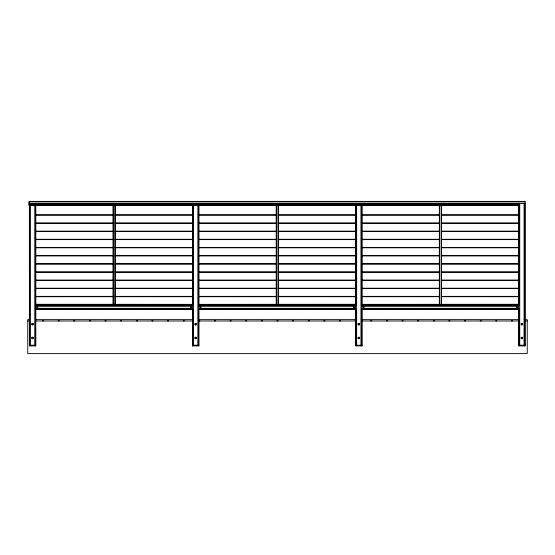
<?xml version="1.0" encoding="UTF-8"?>
<svg xmlns="http://www.w3.org/2000/svg" width="555" height="555" viewBox="0 0 555 555"><rect width="100%" height="100%" fill="white"/><g stroke="black" fill="none" stroke-linecap="round" stroke-linejoin="round"><path stroke-width="0.83" d="M191.142 307.248L190.795 307.394M353.812 307.075C355.089 307.317 353.036 307.366 354.229 307.026M517.163 306.957L517.225 307.421L516.955 307.026M37.601 307.026L37.102 307.248L37.525 307.075M200.334 307.075L200.737 307.31M37.206 306.783L37.206 307.595L37.913 307.192L37.678 306.783M190.733 306.783L190.733 307.595L191.44 307.192L191.204 306.783M200.306 306.783L200.306 307.595L201.014 307.192L200.778 306.783M353.833 306.783L353.833 307.595L354.305 307.595L354.305 306.783M363.414 306.783L363.414 307.595L363.879 307.595L363.879 306.783M516.941 306.783L516.941 307.595L517.642 307.192L517.406 306.783M37.636 307.31L37.206 307.394M190.712 307.075L191.184 307.13M200.223 307.075L200.771 307.192L200.223 307.31M363.365 307.026L363.802 307.359M37.157 307.026L37.636 307.075M190.844 306.991L190.844 307.394M200.265 307.026L200.702 307.026M29.027 201.895L525.127 201.895M524.739 203.345L525.106 203.345M29.027 203.512L525.127 203.512M518.668 204.219L29.027 204.219L518.668 204.296M29.366 204.906L518.668 204.906M29.366 205.045L518.668 205.045M518.668 205.128L29.027 205.128L29.027 201.403L525.127 201.389L525.127 345.883M29.027 205.211L518.668 205.211M35.818 214.82L113.123 214.82M115.162 214.82L192.467 214.82M198.919 214.82L276.224 214.82M278.263 214.82L355.568 214.82M362.026 214.82L439.331 214.82M441.364 214.82L518.668 214.82M35.818 215.16L113.123 215.16M115.162 215.16L192.467 215.16M198.919 215.16L276.224 215.16M278.263 215.16L355.568 215.16M362.026 215.16L439.331 215.16M441.364 215.16L518.668 215.16M35.818 222.971L113.123 222.971M115.162 222.971L192.467 222.971M198.919 222.971L276.224 222.971M278.263 222.971L355.568 222.971M362.026 222.971L439.331 222.971M441.364 222.971L518.668 222.971M35.818 223.311L113.123 223.311M115.162 223.311L192.467 223.311M198.919 223.311L276.224 223.311M278.263 223.311L355.568 223.311M362.026 223.311L439.331 223.311M441.364 223.311L518.668 223.311M35.818 231.13L113.123 231.13M115.162 231.13L192.467 231.13M198.919 231.13L276.224 231.13M278.263 231.13L355.568 231.13M362.026 231.13L439.331 231.13M441.364 231.13L518.668 231.13M35.818 231.47L113.123 231.47M115.162 231.47L192.467 231.47M198.919 231.47L276.224 231.47M278.263 231.47L355.568 231.47M362.026 231.47L439.331 231.47M441.364 231.47L518.668 231.47M35.818 239.281L113.123 239.281M115.162 239.281L192.467 239.281M198.919 239.281L276.224 239.281M278.263 239.281L355.568 239.281M362.026 239.281L439.331 239.281M441.364 239.281L518.668 239.281M35.818 239.621L113.123 239.621M115.162 239.621L192.467 239.621M198.919 239.621L276.224 239.621M278.263 239.621L355.568 239.621M362.026 239.621L439.331 239.621M441.364 239.621L518.668 239.621M35.818 247.44L113.123 247.44M115.162 247.44L192.467 247.44M198.919 247.44L276.224 247.44M278.263 247.44L355.568 247.44M362.026 247.44L439.331 247.44M441.364 247.44L518.668 247.44M35.818 247.78L113.123 247.78M115.162 247.78L192.467 247.78M198.919 247.78L276.224 247.78M278.263 247.78L355.568 247.78M362.026 247.78L439.331 247.78M441.364 247.78L518.668 247.78M35.818 255.591L113.123 255.591M115.162 255.591L192.467 255.591M198.919 255.591L276.224 255.591M278.263 255.591L355.568 255.591M362.026 255.591L439.331 255.591M441.364 255.591L518.668 255.591M35.818 255.931L113.123 255.931M115.162 255.931L192.467 255.931M198.919 255.931L276.224 255.931M278.263 255.931L355.568 255.931M362.026 255.931L439.331 255.931M441.364 255.931L518.668 255.931M35.818 263.75L113.123 263.75M115.162 263.75L192.467 263.75M198.919 263.75L276.224 263.75M278.263 263.75L355.568 263.75M362.026 263.75L439.331 263.75M441.364 263.75L518.668 263.75M35.818 264.09L113.123 264.09M115.162 264.09L192.467 264.09M198.919 264.09L276.224 264.09M278.263 264.09L355.568 264.09M362.026 264.09L439.331 264.09M441.364 264.09L518.668 264.09M35.818 271.901L113.123 271.901M115.162 271.901L192.467 271.901M198.919 271.901L276.224 271.901M278.263 271.901L355.568 271.901M362.026 271.901L439.331 271.901M441.364 271.901L518.668 271.901M35.818 272.241L113.123 272.241M115.162 272.241L192.467 272.241M198.919 272.241L276.224 272.241M278.263 272.241L355.568 272.241M362.026 272.241L439.331 272.241M441.364 272.241L518.668 272.241M35.818 280.06L113.123 280.06M115.162 280.06L192.467 280.06M198.919 280.06L276.224 280.06M278.263 280.06L355.568 280.06M362.026 280.06L439.331 280.06M441.364 280.06L518.668 280.06M35.818 280.4L113.123 280.4M115.162 280.4L192.467 280.4M198.919 280.4L276.224 280.4M278.263 280.4L355.568 280.4M362.026 280.4L439.331 280.4M441.364 280.4L518.668 280.4M35.818 288.212L113.123 288.212M115.162 288.212L192.467 288.212M198.919 288.212L276.224 288.212M278.263 288.212L355.568 288.212M362.026 288.212L439.331 288.212M441.364 288.212L518.668 288.212M35.818 288.551L113.123 288.551M115.162 288.551L192.467 288.551M198.919 288.551L276.224 288.551M278.263 288.551L355.568 288.551M362.026 288.551L439.331 288.551M441.364 288.551L518.668 288.551M35.818 296.37L113.123 296.37M115.162 296.37L192.467 296.37M198.919 296.37L276.224 296.37M278.263 296.37L355.568 296.37M362.026 296.37L439.331 296.37M441.364 296.37L518.668 296.37M35.818 296.71L113.123 296.71M115.162 296.71L192.467 296.71M198.919 296.71L276.224 296.71M278.263 296.71L355.568 296.71M362.026 296.71L439.331 296.71M441.364 296.71L518.668 296.71M35.818 304.286L192.467 304.348M198.919 304.348L355.568 304.286M362.026 304.348L518.668 304.286M35.818 305.167L192.467 305.167M198.919 305.167L355.568 305.167M362.026 305.167L518.668 305.167M35.818 305.236L192.467 305.236M198.919 305.236L355.568 305.236M362.026 305.236L518.668 305.236M35.818 305.375L192.467 305.375M198.919 305.375L355.568 305.375M362.026 305.375L518.668 305.375M35.818 306.686L192.467 306.686M198.919 306.686L355.568 306.686M362.026 306.686L518.668 306.686M35.818 308.941L192.467 308.941M198.919 308.941L355.568 308.941M362.026 308.941L518.668 308.941M35.818 309.073L192.467 309.073M198.919 309.073L355.568 309.073M362.026 309.073L518.668 309.073M35.818 309.163L192.467 309.149M198.919 309.163L355.568 309.149M362.026 309.163L518.668 309.163M35.818 309.239L192.467 309.239M198.919 309.239L355.568 309.239M362.026 309.239L518.668 309.239M29.408 319.631L27.75 319.631L27.75 353.611L527.25 353.611L527.25 319.631L524.759 319.631M36.054 319.631L42.7 319.631L42.7 320.991M193.196 319.631L184.059 319.631L184.059 320.991M361.804 319.631L370.941 319.631L370.941 320.991M518.946 319.631L512.3 319.631L512.3 320.991M27.75 320.991L29.484 320.991M35.555 320.991L193.196 320.991M198.586 320.991L356.414 320.991M361.617 320.991L519.445 320.991M524.648 320.991L527.25 320.991M29.38 345.203L35.804 345.203M192.481 345.203L198.905 345.203M355.588 345.203L362.006 345.203M518.689 345.203L525.106 345.203M192.738 345.626L198.648 345.626L198.669 308.871M524.85 345.626L518.946 345.626L518.925 308.871M192.481 345.883L198.905 345.883L198.919 205.073M362.006 345.883L355.588 345.883L355.568 203.172M525.106 345.883L518.689 345.883L518.668 203.172M524.87 203.345L524.87 345.626M524.614 345.203L524.614 345.883M524.059 203.345L524.059 345.203M519.737 203.345L519.737 345.203M519.182 345.203L519.182 345.883M518.925 205.073L518.925 305.416M511.62 320.991L511.62 319.631L496.669 319.631L496.669 320.991M495.99 320.991L495.99 319.631L481.039 319.631L481.039 320.991M480.359 320.991L480.359 319.631L465.409 319.631L465.409 320.991M464.729 320.991L464.729 319.631L449.779 319.631L449.779 320.991M449.099 320.991L449.099 319.631L434.149 319.631L434.149 320.991M441.364 205.066L441.364 304.098M441.197 205.066L441.197 304.098M439.609 205.066L439.609 304.098M439.498 205.066L439.498 304.098M439.331 205.066L439.331 304.098M433.469 320.991L433.469 319.631L418.519 319.631L418.519 320.991M417.839 320.991L417.839 319.631L402.881 319.631L402.881 320.991M402.208 320.991L402.208 319.631L387.251 319.631L387.251 320.991M386.571 320.991L386.571 319.631L371.621 319.631L371.621 320.991M362.026 205.073L362.026 345.883M361.77 205.073L361.77 305.416M361.77 308.871L361.77 345.626L355.845 345.626L355.824 308.871M361.513 345.203L361.513 345.883M360.958 205.073L360.958 345.203M356.636 205.073L356.636 345.203M356.088 345.626L356.088 345.203L356.081 345.883M355.991 319.631L355.991 320.991M355.824 205.073L355.824 305.416M355.311 320.991L355.311 319.631L340.361 319.631L340.361 320.991M339.681 320.991L339.681 319.631L324.731 319.631L324.731 320.991M324.051 320.991L324.051 319.631L309.1 319.631L309.1 320.991M308.42 320.991L308.42 319.631L293.47 319.631L293.47 320.991M292.79 320.991L292.79 319.631L277.84 319.631L277.84 320.991M278.263 205.066L278.263 304.098M278.097 205.066L278.097 304.098M277.16 320.991L277.16 319.631L262.21 319.631L262.21 320.991M276.501 205.066L276.501 304.098M276.397 205.066L276.397 304.098M276.224 205.066L276.224 304.098M261.53 320.991L261.53 319.631L246.58 319.631L246.58 320.991M245.9 320.991L245.9 319.631L230.949 319.631L230.949 320.991M230.269 320.991L230.269 319.631L215.319 319.631L215.319 320.991M214.639 320.991L214.639 319.631L199.689 319.631L199.689 320.991M199.009 319.631L199.009 320.991M198.669 205.073L198.669 305.416M198.412 345.203L198.412 345.883M197.851 205.073L197.851 345.203M193.535 205.073L193.535 345.203M192.974 345.203L192.974 345.883M192.724 205.073L192.724 305.416M192.724 308.871L192.724 345.626M192.467 203.172L192.467 345.883M183.379 320.991L183.379 319.631L168.429 319.631L168.429 320.991M167.749 320.991L167.749 319.631L152.792 319.631L152.792 320.991M152.119 320.991L152.119 319.631L137.161 319.631L137.161 320.991M136.481 320.991L136.481 319.631L121.531 319.631L121.531 320.991M120.851 320.991L120.851 319.631L105.901 319.631L105.901 320.991M115.162 205.066L115.162 304.098M114.996 205.066L114.996 304.098M113.4 205.066L113.4 304.098M113.296 205.066L113.296 304.098M113.123 205.066L113.123 304.098M105.221 320.991L105.221 319.631L90.271 319.631L90.271 320.991M89.591 320.991L89.591 319.631L74.641 319.631L74.641 320.991M73.961 320.991L73.961 319.631L59.01 319.631L59.01 320.991M58.33 320.991L58.33 319.631L43.38 319.631L43.38 320.991M35.818 205.073L35.818 345.883L29.38 345.883L29.366 201.403M35.569 205.073L35.569 345.626L29.637 345.626L29.616 205.073M35.312 345.203L35.312 345.883M34.75 205.073L34.75 345.203M30.435 205.073L30.435 345.203M29.873 345.203L29.873 345.883M32.01 324.009C32.745 326.312 33.799 322.393 32.01 324.009M32.01 337.815C32.745 340.118 33.799 336.191 32.01 337.815M195.11 324.009C195.853 326.312 196.9 322.393 195.11 324.009M195.11 337.815C195.853 340.118 196.9 336.191 195.11 337.815M358.218 324.009C358.953 326.312 360.001 322.393 358.218 324.009M358.218 337.815C358.953 340.118 360.001 336.191 358.218 337.815M521.318 324.009C522.054 326.312 523.101 322.393 521.318 324.009M521.318 337.815C522.054 340.118 523.101 336.191 521.318 337.815M521.492 338.675A0.819 0.819 0 0 0 522.713 337.974A0.819 0.819 0 0 0 521.492 337.267A0.819 0.819 0 0 0 521.492 338.675M521.492 324.876A0.819 0.819 0 0 0 522.713 324.169A0.819 0.819 0 0 0 521.492 323.461A0.819 0.819 0 0 0 521.492 324.876M32.017 338.55A0.819 0.819 0 0 0 33.383 338.182A0.819 0.819 0 0 0 32.384 337.183A0.819 0.819 0 0 0 32.017 338.55M32.017 324.744A0.819 0.819 0 0 0 33.383 324.377A0.819 0.819 0 0 0 32.384 323.378A0.819 0.819 0 0 0 32.017 324.744M195.284 338.675A0.819 0.819 0 0 0 196.512 337.974A0.819 0.819 0 0 0 195.284 337.267A0.819 0.819 0 0 0 195.284 338.675M195.284 324.876A0.819 0.819 0 0 0 196.512 324.169A0.819 0.819 0 0 0 195.284 323.461A0.819 0.819 0 0 0 195.284 324.876M358.218 338.55A0.819 0.819 0 0 0 359.585 338.182A0.819 0.819 0 0 0 358.585 337.183A0.819 0.819 0 0 0 358.218 338.55M358.218 324.744A0.819 0.819 0 0 0 359.585 324.377A0.819 0.819 0 0 0 358.585 323.378A0.819 0.819 0 0 0 358.218 324.744"/></g></svg>
